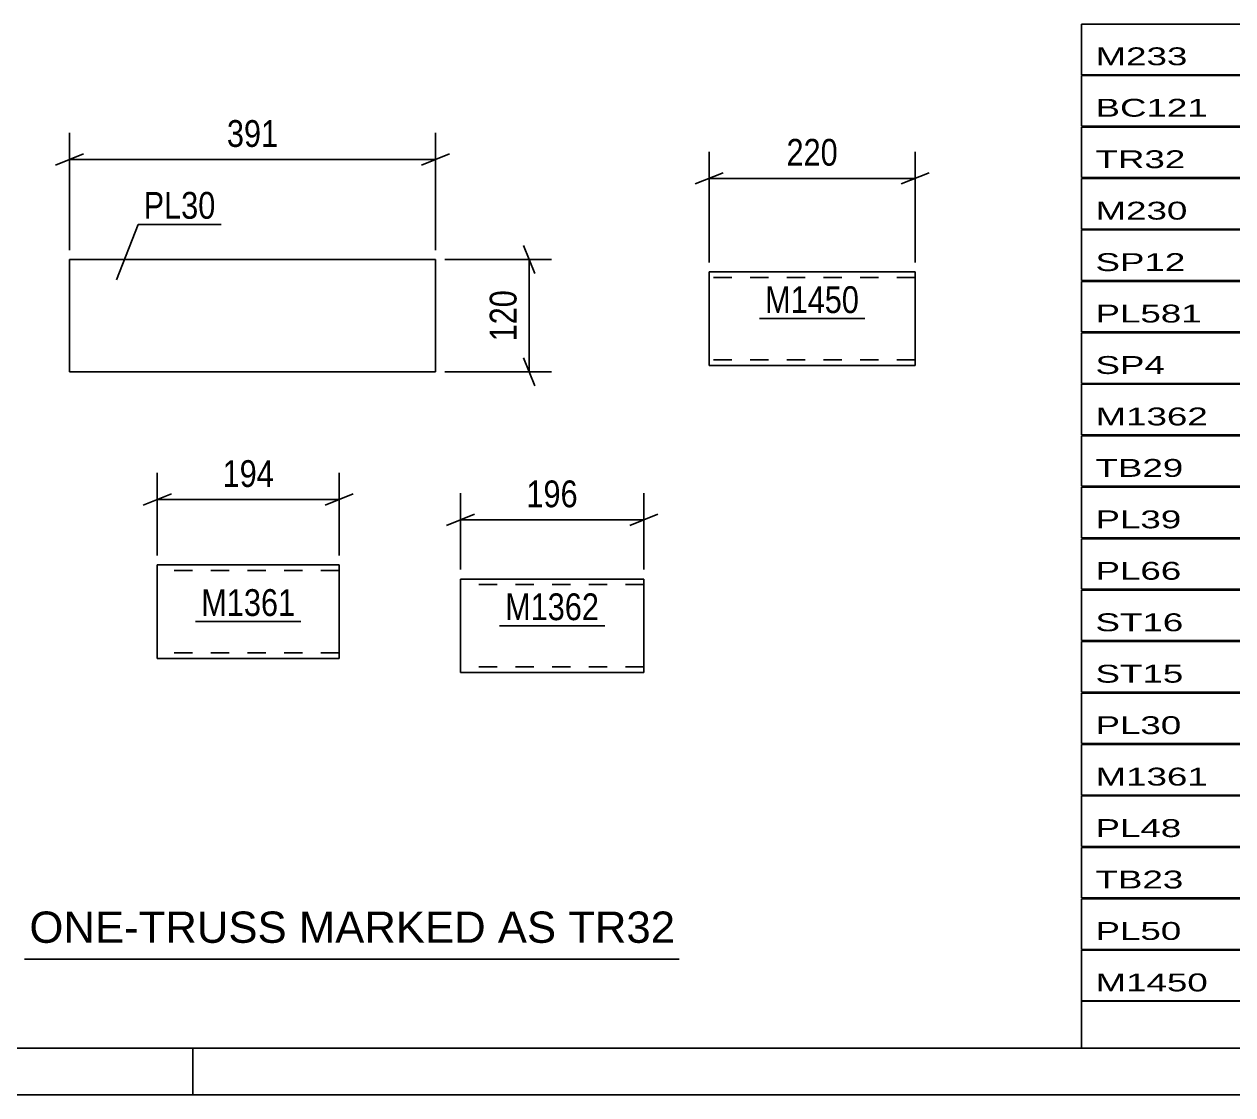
# Model space of a CAD drawing. Header units: millimetres. Extents: x 0 to 841, y 0 to 594.
# Drawn here: x 403 to 532.2, y 0 to 114.5 of the extents above; entities that cross this region are included whole.
import ezdxf

# ---------------------------------------------------------------- set-up
doc = ezdxf.new("R2010")
doc.units = ezdxf.units.MM
doc.linetypes.add('DXK_LINE_DOT2', pattern=[3.9198, 1.9599, -1.9599])
doc.styles.add('Arial', font='ARIAL.TTF', dxfattribs={"height": 0.2})
doc.styles.add('Arial Narrow', font='ARIALN.TTF', dxfattribs={"height": 0.2})

# ---------------------------------------------------------------- blocks, each defined once
blk = doc.blocks.new('Unknown-404166606-1135')
at = {"color": 5, "linetype": 'Continuous'}
for p, q in [((5, 5), (836, 5)), ((421, 0), (421, 5)), ((0, 0), (841, 0))]:
    blk.add_line(p, q, dxfattribs=at)
blk = doc.blocks.new('Unknown-404166606-39844')
at = {"color": 7, "linetype": 'Continuous'}
for p, q in [((516, 114.45), (516, 109.05)), ((516, 114.45), (676, 114.45)), ((516, 109.05), (676, 109.05)), ((516, 108.95), (516, 103.55)), ((516, 108.95), (676, 108.95)), ((516, 103.55), (676, 103.55)), ((516, 103.45), (516, 98.05)), ((516, 103.45), (676, 103.45)), ((516, 98.05), (676, 98.05)), ((516, 97.95), (516, 92.55)), ((516, 97.95), (676, 97.95)), ((516, 92.55), (676, 92.55)), ((516, 92.45), (516, 87.05)), ((516, 92.45), (676, 92.45)), ((516, 87.05), (676, 87.05)), ((516, 86.95), (516, 81.55)), ((516, 86.95), (676, 86.95)), ((516, 81.55), (676, 81.55)), ((516, 81.45), (516, 76.05)), ((516, 81.45), (676, 81.45)), ((516, 76.05), (676, 76.05)), ((516, 75.95), (516, 70.55)), ((516, 75.95), (676, 75.95)), ((516, 70.55), (676, 70.55)), ((516, 70.45), (516, 65.05)), ((516, 70.45), (676, 70.45)), ((516, 65.05), (676, 65.05)), ((516, 64.95), (516, 59.55)), ((516, 64.95), (676, 64.95)), ((516, 59.55), (676, 59.55)), ((516, 59.45), (516, 54.05)), ((516, 59.45), (676, 59.45)), ((516, 54.05), (676, 54.05)), ((516, 53.95), (516, 48.55)), ((516, 53.95), (676, 53.95)), ((516, 48.55), (676, 48.55)), ((516, 48.45), (516, 43.05)), ((516, 48.45), (676, 48.45)), ((516, 43.05), (676, 43.05)), ((516, 42.95), (516, 37.55)), ((516, 42.95), (676, 42.95)), ((516, 37.55), (676, 37.55)), ((516, 37.45), (516, 32.05)), ((516, 37.45), (676, 37.45)), ((516, 32.05), (676, 32.05)), ((516, 31.95), (516, 26.55)), ((516, 31.95), (676, 31.95)), ((516, 26.55), (676, 26.55)), ((516, 26.45), (516, 21.05)), ((516, 26.45), (676, 26.45)), ((516, 21.05), (676, 21.05)), ((516, 20.95), (516, 15.55)), ((516, 20.95), (676, 20.95)), ((516, 15.55), (676, 15.55)), ((516, 15.45), (516, 10.05)), ((516, 15.45), (676, 15.45)), ((516, 10.05), (676, 10.05)), ((516, 10), (676, 10)), ((516, 10), (516, 5)), ((516, 5), (676, 5))]:
    blk.add_line(p, q, dxfattribs=at)
at = {"color": 7, "linetype": 'Continuous', "style": 'Arial Narrow', "width": 1.794707}
for s, p in [('M233', (517.5, 110.06)), ('BC121', (517.5, 104.56)), ('TR32', (517.5, 99.06)), ('M230', (517.5, 93.56)), ('SP12', (517.5, 88.06)), ('PL581', (517.5, 82.56)), ('SP4', (517.5, 77.06)), ('M1362', (517.5, 71.56)), ('TB29', (517.5, 66.06)), ('PL39', (517.5, 60.56)), ('PL66', (517.5, 55.06)), ('ST16', (517.5, 49.56)), ('ST15', (517.5, 44.06)), ('PL30', (517.5, 38.56)), ('M1361', (517.5, 33.06)), ('PL48', (517.5, 27.56)), ('TB23', (517.5, 22.06)), ('PL50', (517.5, 16.56)), ('M1450', (517.5, 11.06))]:
    blk.add_text(s, height=1.909, dxfattribs=at).set_placement(p)
blk = doc.blocks.new('Unknown-404166606-39845')
at = {"color": 7, "linetype": 'Continuous'}
blk.add_line((403, 14.5), (473, 14.5), dxfattribs=at)
at = {"color": 7, "style": 'Arial'}
blk.add_text('ONE-TRUSS MARKED AS TR32', height=3.3428, dxfattribs=at).set_placement((403.54, 16.25))
blk = doc.blocks.new('Part-404166606-4731 - 4725')
at = {"color": 2, "linetype": 'Continuous'}
for p, q in [((407.83, 89.28), (407.83, 77.28)), ((407.83, 89.28), (446.96, 89.28)), ((446.96, 89.28), (446.96, 77.28)), ((407.83, 77.28), (446.96, 77.28))]:
    blk.add_line(p, q, dxfattribs=at)
blk = doc.blocks.new('Part-404166606-38425 - 38424')
at = {"color": 2, "linetype": 'Continuous'}
for p, q in [((436.65, 56.66), (417.21, 56.66)), ((417.21, 56.66), (417.21, 46.75)), ((436.65, 56.66), (436.65, 46.66)), ((417.21, 46.66), (417.21, 46.75)), ((436.65, 46.66), (417.21, 46.66))]:
    blk.add_line(p, q, dxfattribs=at)
at = {"color": 7, "linetype": 'DXK_LINE_DOT2'}
for p, q in [((436.65, 56.06), (417.21, 56.06)), ((417.21, 47.26), (417.21, 47.3)), ((436.65, 47.26), (417.21, 47.26)), ((436.65, 47.26), (436.65, 47.3))]:
    blk.add_line(p, q, dxfattribs=at)
blk = doc.blocks.new('Part-404166606-38441 - 38440')
at = {"color": 2, "linetype": 'Continuous'}
for p, q in [((469.22, 55.14), (449.61, 55.14)), ((449.61, 55.14), (449.61, 45.24)), ((469.22, 55.14), (469.22, 45.14)), ((449.61, 45.14), (449.61, 45.24)), ((469.22, 45.14), (449.61, 45.14))]:
    blk.add_line(p, q, dxfattribs=at)
at = {"color": 7, "linetype": 'DXK_LINE_DOT2'}
for p, q in [((469.22, 54.54), (449.61, 54.54)), ((449.61, 45.74), (449.61, 45.79)), ((469.22, 45.74), (449.61, 45.74)), ((469.22, 45.74), (469.22, 45.79))]:
    blk.add_line(p, q, dxfattribs=at)
blk = doc.blocks.new('Part-404166606-38469 - 38468')
at = {"color": 2, "linetype": 'Continuous'}
for p, q in [((498.21, 87.97), (476.21, 87.97)), ((476.21, 87.97), (476.21, 78.06)), ((498.21, 87.97), (498.21, 77.97)), ((476.21, 77.97), (476.21, 78.06)), ((498.21, 77.97), (476.21, 77.97))]:
    blk.add_line(p, q, dxfattribs=at)
at = {"color": 7, "linetype": 'DXK_LINE_DOT2'}
for p, q in [((498.21, 87.88), (498.21, 87.97)), ((498.21, 87.37), (476.21, 87.37)), ((476.21, 78.57), (476.21, 78.62)), ((498.21, 78.57), (476.21, 78.57)), ((498.21, 78.57), (498.21, 78.62))]:
    blk.add_line(p, q, dxfattribs=at)
blk = doc.blocks.new('StraightDimension-404166606-4744 - 4725')
at = {"color": 7, "linetype": 'Continuous'}
for p, q in [((456.36, 90.78), (457.56, 87.78)), ((447.96, 89.28), (459.36, 89.28)), ((456.96, 77.28), (456.96, 89.28)), ((457.56, 75.78), (456.36, 78.78)), ((447.96, 77.28), (459.36, 77.28))]:
    blk.add_line(p, q, dxfattribs=at)
at = {"color": 0}
blk.add_wipeout([(456.21, 86.62), (452.01, 86.62), (452.01, 79.94), (456.21, 79.94)], dxfattribs=at)
at = {"color": 3, "style": 'Arial Narrow'}
blk.add_text('120', height=2.863, rotation=90.0002, dxfattribs=at).set_placement((455.61, 80.54))
blk = doc.blocks.new('StraightDimension-404166606-4733 - 4725')
at = {"color": 7, "linetype": 'Continuous'}
for p, q in [((407.83, 90.28), (407.83, 102.83)), ((446.96, 90.28), (446.96, 102.83)), ((409.33, 100.58), (406.33, 99.38)), ((407.83, 99.98), (446.96, 99.98)), ((445.46, 99.38), (448.46, 100.58))]:
    blk.add_line(p, q, dxfattribs=at)
at = {"color": 0}
blk.add_wipeout([(430.74, 100.73), (430.74, 104.93), (424.05, 104.93), (424.05, 100.73)], dxfattribs=at)
at = {"color": 3, "style": 'Arial Narrow'}
blk.add_text('391', height=2.863, dxfattribs=at).set_placement((424.65, 101.33))
blk = doc.blocks.new('StraightDimension-404166606-38511 - 38424')
at = {"color": 7, "linetype": 'Continuous'}
for p, q in [((417.21, 57.66), (417.21, 66.48)), ((436.65, 57.66), (436.65, 66.48)), ((418.71, 64.23), (415.71, 63.03)), ((417.21, 63.63), (436.65, 63.63)), ((435.15, 63.03), (438.15, 64.23))]:
    blk.add_line(p, q, dxfattribs=at)
at = {"color": 0}
blk.add_wipeout([(430.27, 64.38), (430.27, 68.58), (423.59, 68.58), (423.59, 64.38)], dxfattribs=at)
at = {"color": 3, "style": 'Arial Narrow'}
blk.add_text('194', height=2.863, dxfattribs=at).set_placement((424.19, 64.98))
blk = doc.blocks.new('StraightDimension-404166606-38551 - 38440')
at = {"color": 7, "linetype": 'Continuous'}
for p, q in [((449.61, 56.14), (449.61, 64.31)), ((469.22, 56.14), (469.22, 64.31)), ((451.11, 62.06), (448.11, 60.86)), ((467.72, 60.86), (470.72, 62.06)), ((449.61, 61.46), (469.22, 61.46))]:
    blk.add_line(p, q, dxfattribs=at)
at = {"color": 0}
blk.add_wipeout([(462.76, 62.21), (462.76, 66.41), (456.07, 66.41), (456.07, 62.21)], dxfattribs=at)
at = {"color": 3, "style": 'Arial Narrow'}
blk.add_text('196', height=2.863, dxfattribs=at).set_placement((456.67, 62.81))
blk = doc.blocks.new('StraightDimension-404166606-38555 - 38468')
at = {"color": 7, "linetype": 'Continuous'}
for p, q in [((476.21, 88.97), (476.21, 100.82)), ((498.21, 88.97), (498.21, 100.82)), ((477.71, 98.57), (474.71, 97.37)), ((496.71, 97.37), (499.71, 98.57)), ((476.21, 97.97), (498.21, 97.97))]:
    blk.add_line(p, q, dxfattribs=at)
at = {"color": 0}
blk.add_wipeout([(490.55, 98.72), (490.55, 102.92), (483.87, 102.92), (483.87, 98.72)], dxfattribs=at)
at = {"color": 3, "style": 'Arial Narrow'}
blk.add_text('220', height=2.863, dxfattribs=at).set_placement((484.47, 99.32))
blk = doc.blocks.new('Mark-404166606-4727 - 4725')
at = {"color": 0}
blk.add_wipeout([(423.43, 93.65), (423.43, 96.65), (415.75, 96.65), (415.75, 93.65)], dxfattribs=at)
blk.add_wipeout([(423.43, 93.65), (423.43, 96.65), (415.75, 96.65), (415.75, 93.65)], dxfattribs=at)
at = {"color": 30, "linetype": 'Continuous'}
for p, q in [((412.86, 87.12), (415.15, 93.05)), ((415.15, 93.05), (424.03, 93.05))]:
    blk.add_line(p, q, dxfattribs=at)
at = {"color": 3, "style": 'Arial Narrow'}
blk.add_text('PL30', height=2.863, dxfattribs=at).set_placement((415.75, 93.65))
blk = doc.blocks.new('Mark-404166606-38564 - 38424')
at = {"color": 0}
blk.add_wipeout([(431.96, 51.19), (431.96, 54.19), (421.91, 54.19), (421.91, 51.19)], dxfattribs=at)
blk.add_wipeout([(431.96, 51.19), (431.96, 54.19), (421.91, 54.19), (421.91, 51.19)], dxfattribs=at)
at = {"color": 30, "linetype": 'Continuous'}
blk.add_line((421.31, 50.59), (432.56, 50.59), dxfattribs=at)
at = {"color": 3, "style": 'Arial Narrow'}
blk.add_text('M1361', height=2.863, dxfattribs=at).set_placement((421.91, 51.19))
blk = doc.blocks.new('Mark-404166606-38572 - 38440')
at = {"color": 0}
blk.add_wipeout([(464.44, 50.74), (464.44, 53.74), (454.39, 53.74), (454.39, 50.74)], dxfattribs=at)
blk.add_wipeout([(464.44, 50.74), (464.44, 53.74), (454.39, 53.74), (454.39, 50.74)], dxfattribs=at)
at = {"color": 30, "linetype": 'Continuous'}
blk.add_line((453.79, 50.14), (465.04, 50.14), dxfattribs=at)
at = {"color": 3, "style": 'Arial Narrow'}
blk.add_text('M1362', height=2.863, dxfattribs=at).set_placement((454.39, 50.74))
blk = doc.blocks.new('Mark-404166606-38575 - 38468')
at = {"color": 0}
blk.add_wipeout([(492.24, 83.57), (492.24, 86.57), (482.18, 86.57), (482.18, 83.57)], dxfattribs=at)
blk.add_wipeout([(492.24, 83.57), (492.24, 86.57), (482.18, 86.57), (482.18, 83.57)], dxfattribs=at)
at = {"color": 30, "linetype": 'Continuous'}
blk.add_line((481.58, 82.97), (492.84, 82.97), dxfattribs=at)
at = {"color": 3, "style": 'Arial Narrow'}
blk.add_text('M1450', height=2.863, dxfattribs=at).set_placement((482.18, 83.57))

msp = doc.modelspace()

# ---------------------------------------------------------------- block references
for name in ['Unknown-404166606-1135', 'Unknown-404166606-39844', 'Part-404166606-4731 - 4725', 'Part-404166606-38469 - 38468', 'Part-404166606-38425 - 38424', 'Part-404166606-38441 - 38440', 'Unknown-404166606-39845']:
    msp.add_blockref(name, (0, 0))

# ---------------------------------------------------------------- next in the draw order: block references
for name in ['StraightDimension-404166606-38555 - 38468', 'StraightDimension-404166606-4744 - 4725', 'Mark-404166606-38575 - 38468', 'StraightDimension-404166606-38511 - 38424', 'StraightDimension-404166606-38551 - 38440', 'Mark-404166606-38564 - 38424', 'Mark-404166606-38572 - 38440']:
    msp.add_blockref(name, (0, 0))

# ---------------------------------------------------------------- next in the draw order: block references
msp.add_blockref('StraightDimension-404166606-4733 - 4725', (0, 0))

# ---------------------------------------------------------------- next in the draw order: block references
msp.add_blockref('Mark-404166606-4727 - 4725', (0, 0))

doc.saveas('drawing.dxf')
